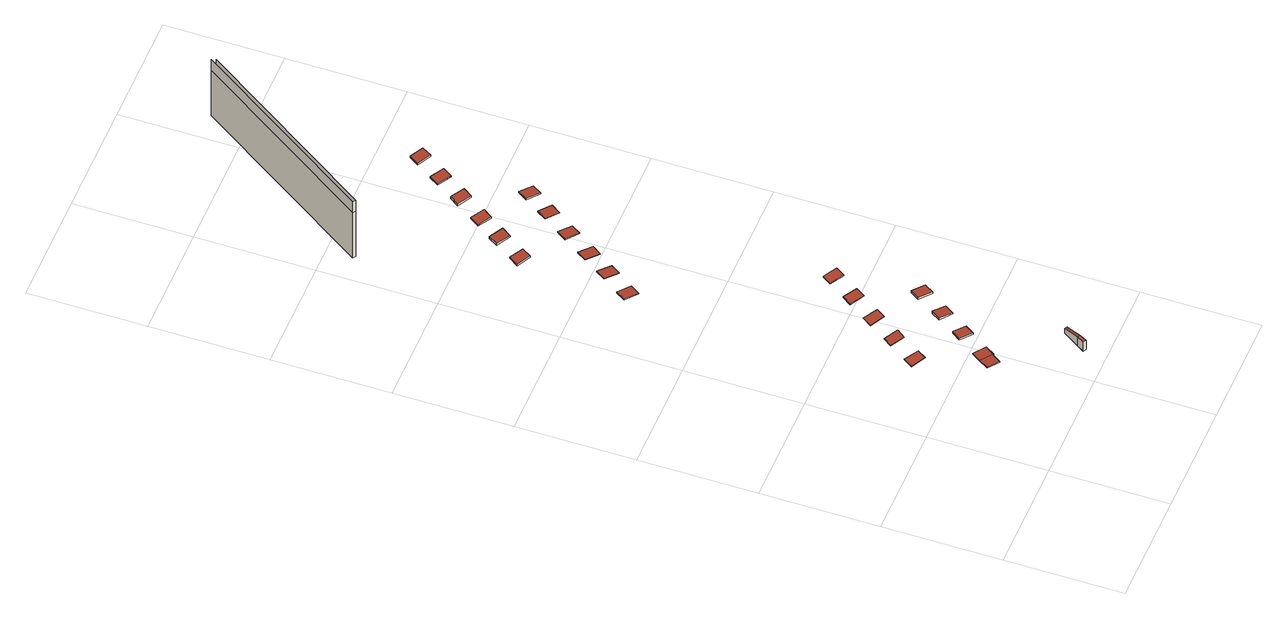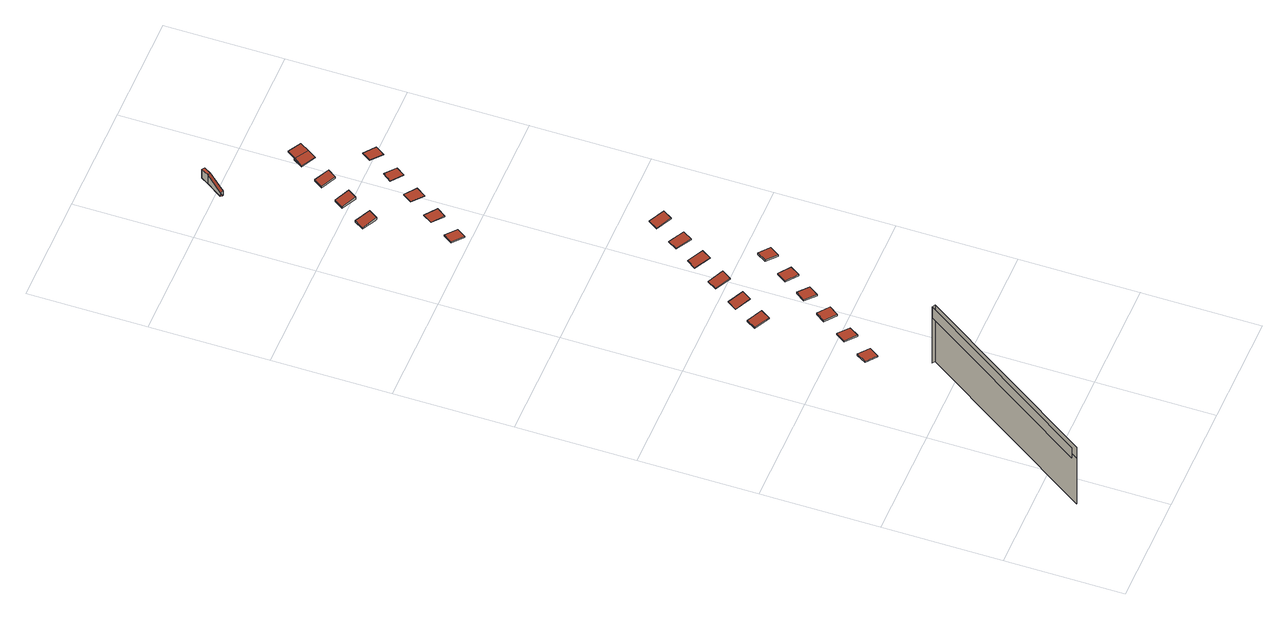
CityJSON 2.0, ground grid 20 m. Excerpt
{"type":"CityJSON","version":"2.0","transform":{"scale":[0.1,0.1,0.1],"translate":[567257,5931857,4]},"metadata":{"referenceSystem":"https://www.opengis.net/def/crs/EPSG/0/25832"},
"CityObjects":{
"building1":{"type":"Building","attributes":{"Grundfläche 2D":"37294.614935","Grundhöhe NN":"4.734"},"children":["building1-1","building1-2","building1-3","building1-4","building1-5","building1-6","building1-7","building1-8","building1-9","building1-10","building1-11","building1-12","building1-13","building1-14","building1-15","building1-16","building1-17","building1-18","building1-19","building1-20","building1-21","building1-22","building1-23","building1-24"],"geometry":[{"type":"MultiSurface","lod":"3","boundaries":[[[0,1,2,3,4]],[[5,6,7,8]],[[6,5,9,10]],[[6,11,12,13,7]],[[5,14,15,9]],[[14,5,8,16]]],"semantics":{"surfaces":[{"type":"RoofSurface"},{"type":"WallSurface"}],"values":[0,1,1,1,1,1]}}]},
"building1-1":{"type":"BuildingInstallation","parents":["building1"],"geometry":[{"type":"MultiSurface","lod":"3","boundaries":[[[17,18,19,20]],[[20,19,21,22]],[[17,20,22,23]],[[18,17,23,24]],[[19,18,24,21]]],"semantics":{"surfaces":[{"type":"RoofSurface"},{"type":"WallSurface"}],"values":[0,1,1,1,1]}}]},
"building1-2":{"type":"BuildingInstallation","parents":["building1"],"geometry":[{"type":"MultiSurface","lod":"3","boundaries":[[[25,26,27,28]],[[29,30,28,27]],[[30,31,25,28]],[[31,32,26,25]]],"semantics":{"surfaces":[{"type":"RoofSurface"},{"type":"WallSurface"}],"values":[0,1,1,1]}}]},
"building1-3":{"type":"BuildingInstallation","parents":["building1"],"geometry":[{"type":"MultiSurface","lod":"3","boundaries":[[[33,34,27,26]],[[33,26,35]],[[26,32,36,35]],[[36,37,33,35]],[[37,38,34,33]],[[38,29,27,34]]],"semantics":{"surfaces":[{"type":"RoofSurface"},{"type":"WallSurface"}],"values":[0,0,1,1,1,1]}}]},
"building1-4":{"type":"BuildingInstallation","parents":["building1"],"geometry":[{"type":"MultiSurface","lod":"3","boundaries":[[[39,40,41,42]],[[42,41,43,44]],[[39,42,44,45]],[[40,39,45,46]],[[41,40,46,43]]],"semantics":{"surfaces":[{"type":"RoofSurface"},{"type":"WallSurface"}],"values":[0,1,1,1,1]}}]},
"building1-5":{"type":"BuildingInstallation","parents":["building1"],"geometry":[{"type":"MultiSurface","lod":"3","boundaries":[[[47,48,49,50]],[[51,4,47,50]],[[48,47,4,0]],[[0,1,49,48]]],"semantics":{"surfaces":[{"type":"RoofSurface"},{"type":"WallSurface"}],"values":[0,1,1,1]}}]},
"building1-6":{"type":"BuildingInstallation","parents":["building1"],"geometry":[{"type":"MultiSurface","lod":"3","boundaries":[[[52,53,54,55]],[[55,54,56,57]],[[52,55,57,58]],[[53,52,58,59]],[[54,53,59,56]]],"semantics":{"surfaces":[{"type":"RoofSurface"},{"type":"WallSurface"}],"values":[0,1,1,1,1]}}]},
"building1-7":{"type":"BuildingInstallation","parents":["building1"],"geometry":[{"type":"MultiSurface","lod":"3","boundaries":[[[50,49,60,61,62]],[[63,51,50,62]],[[1,2,60,49]]],"semantics":{"surfaces":[{"type":"RoofSurface"},{"type":"WallSurface"}],"values":[0,1,1]}}]},
"building1-8":{"type":"BuildingInstallation","parents":["building1"],"geometry":[{"type":"MultiSurface","lod":"3","boundaries":[[[64,65,66,67]],[[67,66,68,69]],[[64,67,69,70]],[[65,64,70,71]],[[66,65,71,68]]],"semantics":{"surfaces":[{"type":"RoofSurface"},{"type":"WallSurface"}],"values":[0,1,1,1,1]}}]},
"building1-9":{"type":"BuildingInstallation","parents":["building1"],"geometry":[{"type":"MultiSurface","lod":"3","boundaries":[[[72,73,74,75]],[[75,74,76,77]],[[72,75,77,78]],[[73,72,78,79]],[[74,73,79,76]]],"semantics":{"surfaces":[{"type":"RoofSurface"},{"type":"WallSurface"}],"values":[0,1,1,1,1]}}]},
"building1-10":{"type":"BuildingInstallation","parents":["building1"],"geometry":[{"type":"MultiSurface","lod":"3","boundaries":[[[80,81,82,83]],[[83,82,84,85]],[[80,83,85,86]],[[81,80,86,87]],[[82,81,87,84]]],"semantics":{"surfaces":[{"type":"RoofSurface"},{"type":"WallSurface"}],"values":[0,1,1,1,1]}}]},
"building1-11":{"type":"BuildingInstallation","parents":["building1"],"geometry":[{"type":"MultiSurface","lod":"3","boundaries":[[[88,89,90,91]],[[91,90,92,93]],[[88,91,93,94]],[[89,88,94,95]],[[90,89,95,92]]],"semantics":{"surfaces":[{"type":"RoofSurface"},{"type":"WallSurface"}],"values":[0,1,1,1,1]}}]},
"building1-12":{"type":"BuildingInstallation","parents":["building1"],"geometry":[{"type":"MultiSurface","lod":"3","boundaries":[[[96,97,98,99]],[[97,96,100,101]],[[101,102,98,97]],[[103,104,99,98,102]],[[104,100,96,99]]],"semantics":{"surfaces":[{"type":"RoofSurface"},{"type":"WallSurface"}],"values":[0,1,1,1,1]}}]},
"building1-13":{"type":"BuildingInstallation","parents":["building1"],"geometry":[{"type":"MultiSurface","lod":"3","boundaries":[[[105,106,107,108]],[[108,107,109,110]],[[105,108,110,111]],[[106,105,111,112]],[[107,106,112,109]]],"semantics":{"surfaces":[{"type":"RoofSurface"},{"type":"WallSurface"}],"values":[0,1,1,1,1]}}]},
"building1-14":{"type":"BuildingInstallation","parents":["building1"],"geometry":[{"type":"MultiSurface","lod":"3","boundaries":[[[113,114,115,116]],[[116,115,117,118]],[[113,116,118,119]],[[114,113,119,120]],[[115,114,120,117]]],"semantics":{"surfaces":[{"type":"RoofSurface"},{"type":"WallSurface"}],"values":[0,1,1,1,1]}}]},
"building1-15":{"type":"BuildingInstallation","parents":["building1"],"geometry":[{"type":"MultiSurface","lod":"3","boundaries":[[[121,122,123,124]],[[124,123,125,126]],[[121,124,126,127]],[[122,121,127,128]],[[123,122,128,125]]],"semantics":{"surfaces":[{"type":"RoofSurface"},{"type":"WallSurface"}],"values":[0,1,1,1,1]}}]},
"building1-16":{"type":"BuildingInstallation","parents":["building1"],"geometry":[{"type":"MultiSurface","lod":"3","boundaries":[[[129,130,131,132]],[[132,131,133,134]],[[129,132,134,135]],[[130,129,135,136]],[[131,130,136,133]]],"semantics":{"surfaces":[{"type":"RoofSurface"},{"type":"WallSurface"}],"values":[0,1,1,1,1]}}]},
"building1-17":{"type":"BuildingInstallation","parents":["building1"],"geometry":[{"type":"MultiSurface","lod":"3","boundaries":[[[137,138,139,140]],[[140,139,141,142]],[[137,140,142,143]],[[138,137,143,144]],[[139,138,144,141]]],"semantics":{"surfaces":[{"type":"RoofSurface"},{"type":"WallSurface"}],"values":[0,1,1,1,1]}}]},
"building1-18":{"type":"BuildingInstallation","parents":["building1"],"geometry":[{"type":"MultiSurface","lod":"3","boundaries":[[[145,146,147,148]],[[148,147,149,150]],[[145,148,150,151]],[[146,145,151,152]],[[147,146,152,149]]],"semantics":{"surfaces":[{"type":"RoofSurface"},{"type":"WallSurface"}],"values":[0,1,1,1,1]}}]},
"building1-19":{"type":"BuildingInstallation","parents":["building1"],"geometry":[{"type":"MultiSurface","lod":"3","boundaries":[[[153,154,155,156]],[[156,155,157,158]],[[153,156,158,159]],[[154,153,159,160]],[[155,154,160,157]]],"semantics":{"surfaces":[{"type":"RoofSurface"},{"type":"WallSurface"}],"values":[0,1,1,1,1]}}]},
"building1-20":{"type":"BuildingInstallation","parents":["building1"],"geometry":[{"type":"MultiSurface","lod":"3","boundaries":[[[161,162,163,164]],[[164,163,165,166]],[[161,164,166,167]],[[162,161,167,168]],[[163,162,168,165]]],"semantics":{"surfaces":[{"type":"RoofSurface"},{"type":"WallSurface"}],"values":[0,1,1,1,1]}}]},
"building1-21":{"type":"BuildingInstallation","parents":["building1"],"geometry":[{"type":"MultiSurface","lod":"3","boundaries":[[[169,170,171,172]],[[172,171,173,174]],[[169,172,174,175]],[[170,169,175,176]],[[171,170,176,173]]],"semantics":{"surfaces":[{"type":"RoofSurface"},{"type":"WallSurface"}],"values":[0,1,1,1,1]}}]},
"building1-22":{"type":"BuildingInstallation","parents":["building1"],"geometry":[{"type":"MultiSurface","lod":"3","boundaries":[[[177,178,179,180]],[[180,179,181,182]],[[177,180,182,183]],[[178,177,183,184]],[[179,178,184,181]]],"semantics":{"surfaces":[{"type":"RoofSurface"},{"type":"WallSurface"}],"values":[0,1,1,1,1]}}]},
"building1-23":{"type":"BuildingInstallation","parents":["building1"],"geometry":[{"type":"MultiSurface","lod":"3","boundaries":[[[185,186,187,188]],[[188,187,189,190]],[[185,188,190,191]],[[186,185,191,192]],[[187,186,192,189]]],"semantics":{"surfaces":[{"type":"RoofSurface"},{"type":"WallSurface"}],"values":[0,1,1,1,1]}}]},
"building1-24":{"type":"BuildingInstallation","parents":["building1"],"geometry":[{"type":"MultiSurface","lod":"3","boundaries":[[[193,194,195,196]],[[196,195,197,198]],[[193,196,198,199]],[[194,193,199,200]],[[195,194,200,197]]],"semantics":{"surfaces":[{"type":"RoofSurface"},{"type":"WallSurface"}],"values":[0,1,1,1,1]}}]}
},
"vertices":[
[169,2,110],[176,14,110],[195,42,110],[192,45,109],[165,5,109],[45,1156,109],[50,1153,109],[50,1153,133],[45,1156,133],[45,1156,7],[50,1153,7],[104,1235,110],[252,1457,110],[252,1457,133],[249,1464,109],[249,1464,7],[249,1464,133],
[39,251,126],[28,235,126],[50,221,129],[60,236,129],[50,221,128],[60,236,128],[39,251,125],[28,235,125],
[84,112,127],[94,127,127],[74,141,129],[64,125,129],[74,141,128],[64,125,128],[84,112,125],[94,127,125],
[106,142,127],[84,156,129],[96,126,127],[96,126,124],[106,142,124],[84,156,128],
[68,295,126],[58,280,126],[79,266,129],[90,281,129],[79,266,128],[90,281,128],[68,295,125],[58,280,125],
[165,5,130],[169,2,130],[176,14,130],[172,17,130],[172,17,109],
[136,186,127],[114,200,132],[104,185,132],[126,171,127],[104,185,128],[126,171,124],[136,186,124],[114,200,128],
[195,42,119],[195,43,119],[191,45,119],[191,45,109],
[98,340,126],[87,324,126],[109,310,129],[119,325,129],[109,310,128],[119,325,128],[98,340,125],[87,324,125],
[165,230,127],[143,244,132],[133,229,132],[155,215,127],[133,229,127],[155,215,124],[165,230,124],[143,244,127],
[37,697,125],[13,712,130],[3,696,130],[26,681,125],[3,696,128],[26,681,124],[37,697,124],[13,712,128],
[128,384,127],[117,369,127],[139,354,129],[149,370,129],[139,354,128],[149,370,128],[128,384,125],[117,369,125],
[162,274,132],[185,259,127],[195,275,127],[172,289,132],[162,274,128],[185,259,124],[195,275,124],[175,288,127],[172,289,128],
[66,740,125],[43,756,130],[33,740,130],[56,724,125],[33,740,128],[56,724,124],[66,740,124],[43,756,128],
[157,428,127],[147,413,127],[168,398,130],[178,414,130],[168,398,128],[178,414,128],[157,428,125],[147,413,125],
[26,892,128],[15,876,128],[36,862,131],[46,878,131],[36,862,128],[46,878,128],[26,892,125],[15,876,125],
[94,781,125],[70,797,130],[60,781,130],[83,765,125],[60,781,128],[83,765,124],[94,781,124],[70,797,128],
[54,936,129],[44,920,129],[65,906,131],[76,922,131],[65,906,128],[76,922,128],[54,936,125],[44,920,125],
[123,826,125],[100,841,130],[89,825,130],[113,810,125],[89,825,128],[113,810,124],[123,826,124],[100,841,128],
[83,977,128],[72,961,128],[92,947,131],[103,963,131],[92,947,128],[103,963,128],[83,977,125],[72,961,125],
[153,870,125],[129,885,130],[119,869,130],[142,854,125],[119,869,128],[142,854,124],[153,870,124],[129,885,128],
[112,1021,129],[101,1005,129],[122,991,131],[133,1007,131],[122,991,128],[133,1007,128],[112,1021,125],[101,1005,125],
[180,911,126],[157,926,131],[147,910,131],[170,895,126],[147,910,128],[170,895,124],[180,911,124],[157,926,128],
[141,1065,128],[131,1049,128],[151,1035,131],[162,1051,131],[151,1035,128],[162,1051,128],[141,1065,125],[131,1049,125],
[171,1109,128],[160,1093,128],[181,1079,131],[191,1096,131],[181,1079,128],[191,1096,128],[171,1109,125],[160,1093,125]
]}
